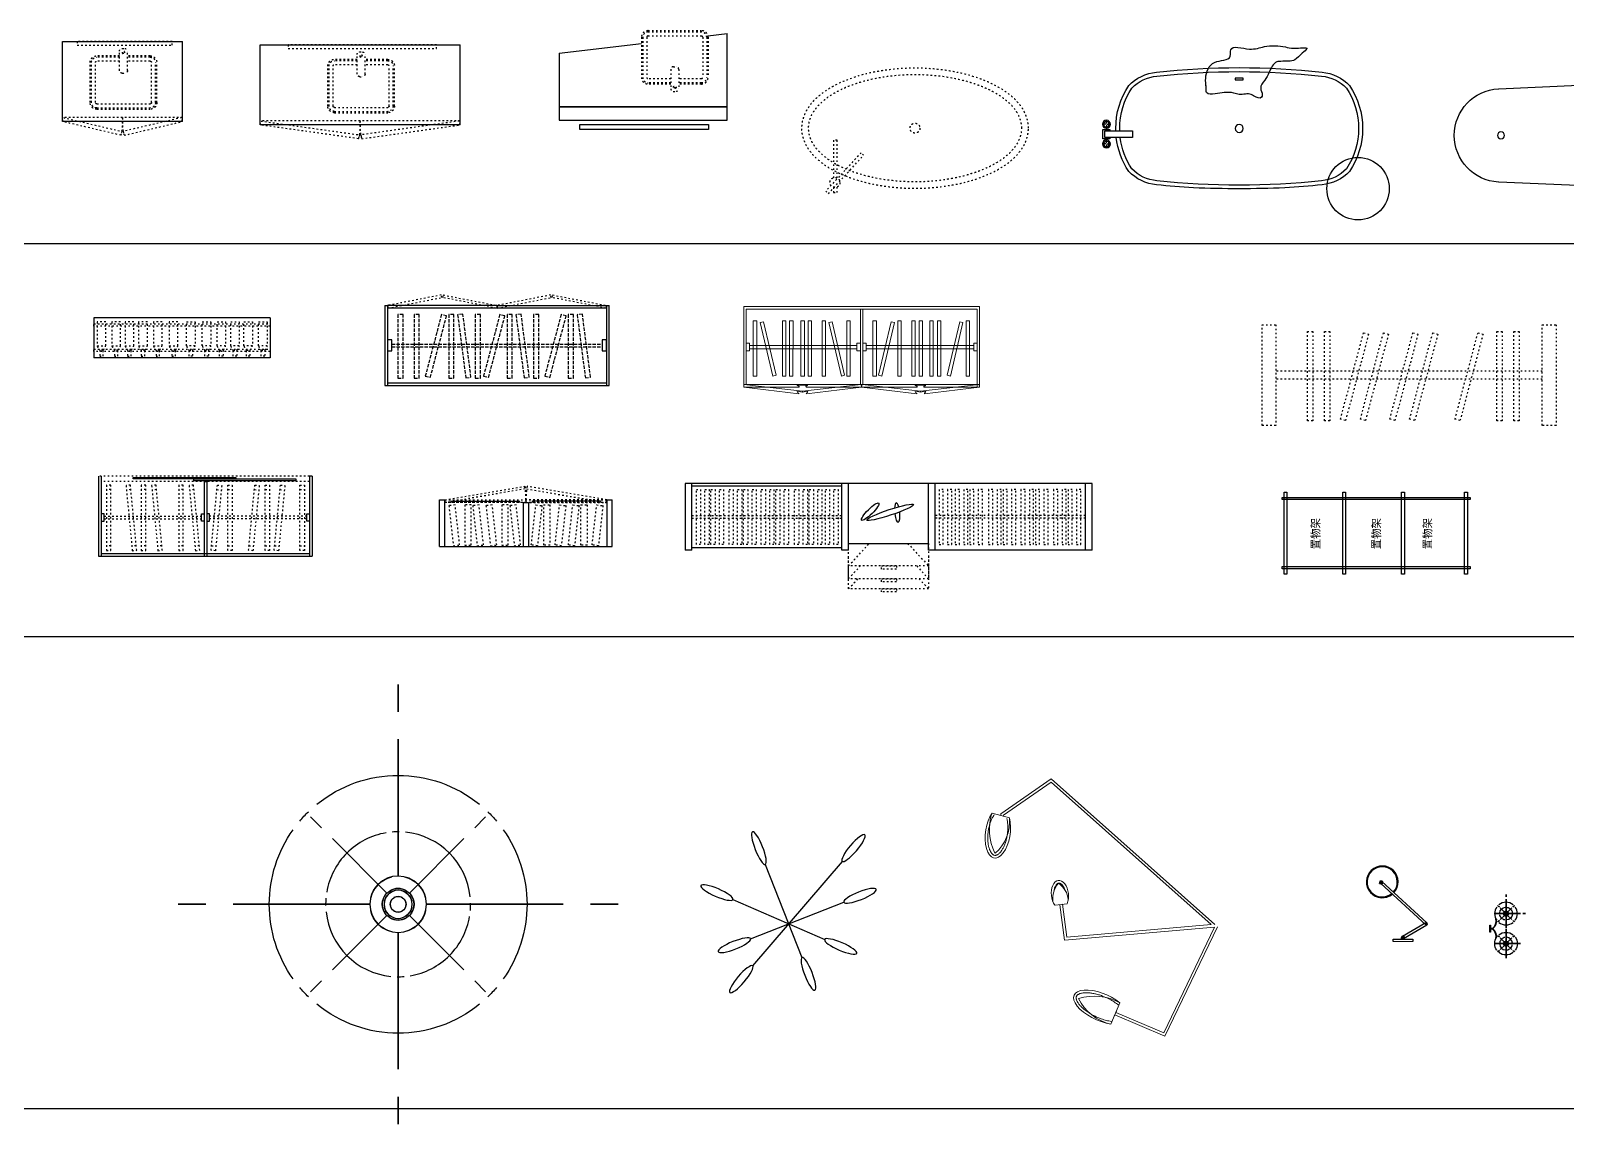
# Model space of a CAD drawing. Extents: x 185064 to 343242, y -369192 to -264966.
# Drawn here: x 197893 to 209410, y -348227 to -340031 of the extents above; entities that cross this region are included whole.
import ezdxf

# ---------------------------------------------------------------- set-up
doc = ezdxf.new("R2010")
doc.units = 0
for name, pattern in [('ACAD_ISO03W100', [30, 12, -18]), ('DASH', [0.35, 0.25, -0.1]), ('HIDDEN2', [0.1875, 0.125, -0.0625])]:
    doc.linetypes.add(name, pattern=pattern)
for name, color, linetype in [('FF-FIXT', 31, 'Continuous'), ('WALL', 9, 'Continuous'), ('固定家具', 3, 'Continuous')]:
    doc.layers.add(name, color=color, linetype=linetype)
doc.layers.add('Nessuna', color=7, linetype='Continuous', lineweight=5)
doc.layers.add('家具里线线', color=8, linetype='Continuous', lineweight=9)

# ---------------------------------------------------------------- blocks, each defined once
blk = doc.blocks.new('A$C640C06CE')
at = {"color": 8, "linetype": 'Continuous'}
for p, q in [((0, 610.6), (0, 534.3)), ((0, 534.3), (0, 610.6)), ((0, 458), (0, 78.3)), ((0, 78.3), (0, 458)), ((-242.9, 242.9), (-212.5, 212.5)), ((-212.5, 212.5), (-242.9, 242.9)), ((212.5, 212.5), (242.9, 242.9)), ((242.9, 242.9), (212.5, 212.5)), ((-182.2, 182.2), (-31.1, 31.1)), ((-31.1, 31.1), (-182.2, 182.2)), ((31.1, 31.1), (182.2, 182.2)), ((182.2, 182.2), (31.1, 31.1)), ((610.6, 0), (534.3, 0)), ((534.3, 0), (610.6, 0)), ((-610.6, 0), (-534.3, 0)), ((-534.3, 0), (-610.6, 0)), ((-458, 0), (-78.3, 0)), ((-78.3, 0), (-458, 0)), ((-182.2, -182.2), (-31.1, -31.1)), ((-31.1, -31.1), (-182.2, -182.2)), ((31.1, -31.1), (182.2, -182.2)), ((182.2, -182.2), (31.1, -31.1)), ((78.3, 0), (458, 0)), ((458, 0), (78.3, 0)), ((0, -78.3), (0, -458)), ((0, -458), (0, -78.3)), ((-242.9, -242.9), (-212.5, -212.5)), ((-212.5, -212.5), (-242.9, -242.9)), ((212.5, -212.5), (242.9, -242.9)), ((242.9, -242.9), (212.5, -212.5)), ((0, -534.3), (0, -610.6)), ((0, -610.6), (0, -534.3))]:
    blk.add_line(p, q, dxfattribs=at)
at = {"color": 8, "linetype": 'Continuous', "extrusion": (0, 0, -1)}
for major_axis, start_param, end_param in [((-357.7, 0), 0.888621, 2.252972), ((349.2, 77.9), 4.06277, 4.162216), ((349.2, 77.9), 4.06277, 4.162216), ((-349.2, 77.9), 2.120969, 2.220415), ((-349.2, 77.9), 2.120969, 2.220415), ((-357.7, 1.2), -0.003333, 0.613772), ((357.7, 1.2), -0.613772, 0.003333), ((78.3, 0), 0.000513, 6.283698), ((78.3, 1), 3.385592, 4.494095), ((-78.3, 1), 1.78909, 2.897593), ((-39.1, 0.4), 3.131185, 9.41437), ((39.1, 0.4), 3.382419, 4.490922), ((-39.1, 0.4), 1.792263, 2.900766), ((357.7, 1.2), 2.52782, 3.144925), ((-78.3, 1), -1.352502, -0.243999), ((-39.1, 0.4), -1.349329, -0.240826), ((39.1, 0.4), 0.240826, 1.349329), ((78.3, 1), 0.243999, 1.352502), ((-357.7, 1.2), 3.13826, 3.755365), ((-349.2, 77.9), -1.020623, -0.921177), ((-349.2, 77.9), -1.020623, -0.921177), ((349.2, 77.9), 0.921177, 1.020623), ((349.2, 77.9), 0.921177, 1.020623), ((-357.7, 0), 4.030214, 5.394564)]:
    blk.add_ellipse((0, 0), major_axis=major_axis, ratio=1, start_param=start_param, end_param=end_param, dxfattribs=at)
at = {"color": 8, "linetype": 'Continuous'}
for major_axis, start_param, end_param in [((-141.1, 143.5), -0.608759, 0.008346), ((-145.8, 138.7), -0.825662, -0.726216), ((-145.8, 138.7), -0.825662, -0.726216), ((-142.5, 142), 4.028499, 5.392849), ((-144.3, 140.2), -0.014456, 0.602649), ((-32.1, 30.1), 3.109878, 9.393063), ((-31, 31.2), -1.336602, -0.228099), ((-171.4, 105.5), 0.467757, 0.567203), ((-171.4, 105.5), 0.467757, 0.567203), ((-32.1, 30.1), 0.2, 1.308503), ((-14.8, 16.2), 3.186593, 9.469778), ((-15.1, 16), 0.25847, 1.366973), ((-16.1, 15), -1.374959, -0.266456), ((-15.1, 16), 3.400063, 4.508566), ((-32.1, 30.1), 3.341592, 4.450095), ((-171.4, 105.5), 3.609349, 3.708795), ((-171.4, 105.5), 3.609349, 3.708795), ((-142.5, 142), 0.886906, 2.251257), ((-31, 31.2), 1.804991, 2.913494), ((-16.1, 15), 1.766633, 2.875136), ((-144.3, 140.2), 3.127137, 3.744242), ((-141.1, 143.5), 2.532833, 3.149938), ((-145.8, 138.7), 2.315931, 2.415377), ((-145.8, 138.7), 2.315931, 2.415377)]:
    blk.add_ellipse((0, 0), major_axis=major_axis, ratio=1, start_param=start_param, end_param=end_param, dxfattribs=at)
blk = doc.blocks.new('A$C2CE938CB')
at = {"layer": 'FF-FIXT', "color": 3}
for p, q in [((1915, 483), (1888, 483)), ((1920, 488), (1920, 515)), ((1920, 478), (1920, 450)), ((1925, 483), (1953, 483)), ((1920, 341), (1920, 369)), ((1915, 336), (1888, 336)), ((1920, 331), (1920, 304)), ((1925, 336), (1953, 336))]:
    blk.add_line(p, q, dxfattribs=at)
for points in [[(1850, 435, 0.007349), (1850, 452, 0.147518), (1753, 773, 0.181401), (1545, 874, 0.054588), (304, 874, 0.181101), (97, 773, 0.147871), (0, 451, 0.14728), (97, 130, 0.181101), (304, 30, 0.012219), (582, 7, 0.012219)], [(1820, 436, 0.007349), (1820, 452, 0.146275), (1730, 755, 0.179364), (1542, 844, 0.054613), (307, 844, 0.179051), (121, 755, 0.146628), (30, 451, 0.146037), (121, 149, 0.179051), (307, 60, 0.054613), (1542, 60, 0.179364), (1730, 149, 0.114798), (1816, 384, 0.114798)], [(1268, 7, 0.0122), (1545, 30, 0.181401), (1753, 130, 0.11821), (1846, 385)]]:
    blk.add_lwpolyline(points, format="xyb", dxfattribs=at)
for points in [[(955, 817), (895, 817), (895, 829), (955, 829)], [(1724, 385), (1933, 385), (1933, 435), (1724, 435), (1724, 385)]]:
    blk.add_lwpolyline(points, close=True, dxfattribs=at)
blk.add_lwpolyline([(1894, 385), (1894, 375), (1947, 375), (1947, 445), (1894, 445), (1894, 445), (1894, 435)], dxfattribs=at)
for centre, radius in [((925, 452), 30), ((1920, 483), 30), ((1920, 483), 20), ((1920, 336), 30), ((1920, 336), 20)]:
    blk.add_circle(centre, radius, dxfattribs=at)
blk.add_arc((925, 8959), 8959, 267.805, 272.195, dxfattribs=at)
blk = doc.blocks.new('489')
at = {"layer": '固定家具', "color": 3, "linetype": 'ACAD_ISO03W100'}
for p, q in [((1097744, 109306), (1097744, 109126)), ((1097794, 109356), (1098194, 109356)), ((1098244, 109306), (1098244, 109006)), ((1097744, 109126), (1097744, 109006)), ((1097984, 109086), (1098004, 109086)), ((1097964, 108956), (1097794, 108956)), ((1097964, 109066), (1097964, 108921)), ((1098024, 109066), (1098024, 108921)), ((1098194, 108956), (1098024, 108956)), ((1097984, 108901), (1098004, 108901))]:
    blk.add_line(p, q, dxfattribs=at)
at = {"layer": '固定家具', "color": 8, "linetype": 'ACAD_ISO03W100'}
for p, q in [((1097754, 109306), (1097754, 109126)), ((1097784, 109306), (1097784, 109126)), ((1097794, 109346), (1098194, 109346)), ((1097794, 109316), (1098194, 109316)), ((1098204, 109306), (1098204, 109006)), ((1098234, 109306), (1098234, 109006)), ((1097754, 109126), (1097754, 109006)), ((1097784, 109126), (1097784, 109006)), ((1097964, 108996), (1097794, 108996)), ((1097964, 108966), (1097794, 108966)), ((1098194, 108996), (1098024, 108996)), ((1098194, 108966), (1098024, 108966))]:
    blk.add_line(p, q, dxfattribs=at)
at = {"layer": '固定家具', "color": 1, "linetype": 'ACAD_ISO03W100'}
for radius in [10, 5]:
    blk.add_circle((1097994, 108931), radius, dxfattribs=at)
at = {"layer": '固定家具', "color": 3, "linetype": 'ACAD_ISO03W100'}
for centre, radius, start, end in [((1097794, 109306), 50, 90, 180), ((1098194, 109306), 50, 0, 90), ((1097984, 109066), 20, 90, 180), ((1098004, 109066), 20, 0, 90), ((1097794, 109006), 50, 180, 270), ((1098194, 109006), 50, 270, 0), ((1097984, 108921), 20, 180, 270), ((1098004, 108921), 20, 270, 0)]:
    blk.add_arc(centre, radius, start, end, dxfattribs=at)
at = {"layer": '固定家具', "color": 8, "linetype": 'ACAD_ISO03W100'}
for centre, radius, start, end in [((1097794, 109306), 40, 90, 180), ((1097794, 109306), 10, 90, 180), ((1098194, 109306), 40, 0, 90), ((1098194, 109306), 10, 0, 90), ((1097794, 109006), 40, 180, 270), ((1097794, 109006), 10, 180, 270), ((1098194, 109006), 40, 270, 0), ((1098194, 109006), 10, 270, 0)]:
    blk.add_arc(centre, radius, start, end, dxfattribs=at)
blk = doc.blocks.new('AWETAER')
at = {"color": 3, "linetype": 'ACAD_ISO03W100'}
for p, q in [((-395447, 46480), (-395447, 46513)), ((-395025, 46480), (-395025, 46513))]:
    blk.add_line(p, q, dxfattribs=at)
blk.add_lwpolyline([(-395481, 46513), (-394990, 46513), (-394990, 46480), (-395481, 46480)], close=True, dxfattribs=at)
blk = doc.blocks.new('aertsert')
at = {"color": 3}
for p, q in [((557998, -1130368), (558048, -1131510)), ((558788, -1130588), (558798, -1130368)), ((558748, -1131510), (558774, -1130909))]:
    blk.add_line(p, q, dxfattribs=at)
blk.add_lwpolyline([(558743, -1130588), (558815, -1130588), (558815, -1130909), (558743, -1130909)], close=True, dxfattribs=at)
blk.add_circle((558398, -1131493), 26.6, dxfattribs=at)
for centre, radius, start, end in [((558398, -1130368), 400, 0, 185.0139), ((558398, -1131493), 350, 182.9284, 357.0716)]:
    blk.add_arc(centre, radius, start, end, dxfattribs=at)
blk = doc.blocks.new('awetrasertasdrd')
at = {"color": 3, "linetype": 'Continuous'}
for p, q in [((472113, 70728), (472120, 70720)), ((472228, 70728), (472221, 70720)), ((472338, 70728), (472345, 70720)), ((472453, 70728), (472446, 70720)), ((472120, 70620), (472113, 70612)), ((472221, 70620), (472228, 70612)), ((472345, 70620), (472338, 70612)), ((472446, 70620), (472453, 70612)), ((472283, 70553), (472283, 70571)), ((472283, 70571), (472283, 70553))]:
    blk.add_line(p, q, dxfattribs=at)
at = {"color": 8, "linetype": 'Continuous'}
for p, q in [((472120, 70720), (472113, 70728)), ((472170, 70815), (472170, 70797)), ((472170, 70797), (472170, 70815)), ((472170, 70779), (472170, 70688)), ((472170, 70688), (472170, 70779)), ((472221, 70720), (472228, 70728)), ((472345, 70720), (472338, 70728)), ((472395, 70779), (472395, 70688)), ((472395, 70688), (472395, 70779)), ((472446, 70720), (472453, 70728)), ((472026, 70670), (472044, 70670)), ((472044, 70670), (472026, 70670)), ((472062, 70670), (472152, 70670)), ((472152, 70670), (472062, 70670)), ((472113, 70612), (472120, 70620)), ((472127, 70713), (472163, 70677)), ((472163, 70677), (472127, 70713)), ((472163, 70663), (472127, 70627)), ((472127, 70627), (472163, 70663)), ((472170, 70670), (472170, 70580)), ((472170, 70580), (472170, 70670)), ((472214, 70713), (472178, 70677)), ((472178, 70677), (472214, 70713)), ((472178, 70663), (472214, 70627)), ((472214, 70627), (472178, 70663)), ((472189, 70670), (472279, 70670)), ((472279, 70670), (472189, 70670)), ((472228, 70612), (472221, 70620)), ((472377, 70670), (472287, 70670)), ((472287, 70670), (472377, 70670)), ((472338, 70612), (472345, 70620)), ((472352, 70713), (472388, 70677)), ((472388, 70677), (472352, 70713)), ((472388, 70663), (472352, 70627)), ((472352, 70627), (472388, 70663)), ((472395, 70670), (472395, 70580)), ((472395, 70580), (472395, 70670)), ((472439, 70713), (472403, 70677)), ((472403, 70677), (472439, 70713)), ((472403, 70663), (472439, 70627)), ((472439, 70627), (472403, 70663)), ((472504, 70670), (472414, 70670)), ((472414, 70670), (472504, 70670)), ((472453, 70612), (472446, 70620))]:
    blk.add_line(p, q, dxfattribs=at)
at = {"color": 3}
for points in [[(472285, 70553), (472310, 70553), (472310, 70549), (472256, 70549), (472256, 70553), (472280, 70553)], [(472280, 70553), (472280, 70569)], [(472285, 70553), (472285, 70569)]]:
    blk.add_lwpolyline(points, dxfattribs=at)
at = {"color": 3, "linetype": 'Continuous'}
for centre, radius, start, end in [((472224, 70522), 74, 40.0274, 102.1305), ((472224, 70522), 77.4, 40.2285, 95.4074), ((472342, 70522), 77.4, 84.5926, 139.7715), ((472342, 70522), 74, 77.8695, 139.9726)]:
    blk.add_arc(centre, radius, start, end, dxfattribs=at)
for major_axis, start_param, end_param in [((0, -84.8), 4.030214, 5.394564), ((-18.6, -82.8), 4.064717, 4.164163), ((-18.6, -82.8), 4.064717, 4.164163), ((-0.3, 84.8), -0.003377, 0.613728), ((-0.3, -84.8), 2.527804, 3.144909), ((-18.7, 82.8), -1.022714, -0.923268), ((-18.7, 82.8), -1.022714, -0.923268), ((0, -84.8), 0.888621, 2.252972), ((-18.7, 82.8), 2.118878, 2.218324), ((-18.7, 82.8), 2.118878, 2.218324), ((-0.3, -84.8), -0.613804, 0.003301), ((-0.3, 84.8), 3.138273, 3.755378), ((-18.6, -82.8), 0.9222, 1.021646), ((-18.6, -82.8), 0.9222, 1.021646)]:
    blk.add_ellipse((472170, 70670), major_axis=major_axis, ratio=1, start_param=start_param, end_param=end_param, dxfattribs=at)
at = {"color": 8, "linetype": 'Continuous', "extrusion": (0, 0, -1)}
for centre, major_axis, start_param, end_param in [((472170, 70670), (-33.3, 34.2), -0.014478, 0.602627), ((472170, 70670), (-33.7, 33.7), 0.701559, 0.801005), ((472170, 70670), (-33.7, 33.7), 0.701559, 0.801005), ((472170, 70670), (-33.7, 33.8), 0.886884, 2.251235), ((472170, 70670), (-34, 33.5), -0.60884, 0.008265), ((472170, 70670), (-33.7, 33.7), -0.801005, -0.701559), ((472170, 70670), (-33.7, 33.7), -0.801005, -0.701559), ((472170, 70670), (-33.7, 33.8), 4.028504, 5.392855), ((472170, 70670), (-7.15, 7.61), 1.571126, 7.854311), ((472170, 70670), (-7.38, 7.38), -1.33965, -0.231147), ((472170, 70670), (-7.38, 7.38), 0.231147, 1.33965), ((472170, 70670), (-3.85, 3.52), 1.570702, 7.853887), ((472170, 70670), (-3.69, 3.69), -1.33965, -0.231147), ((472170, 70670), (-7.38, 7.38), 3.372739, 4.481242), ((472170, 70670), (-3.69, 3.69), 0.231147, 1.33965), ((472170, 70670), (-3.69, 3.69), 3.372739, 4.481242), ((472170, 70670), (-33.7, 33.7), 3.843152, 3.942598), ((472170, 70670), (-33.7, 33.7), 3.843152, 3.942598), ((472170, 70670), (-3.69, 3.69), 1.801943, 2.910446), ((472170, 70670), (-33.3, 34.2), 3.127179, 3.744284), ((472170, 70670), (-7.38, 7.38), 1.801943, 2.910446), ((472170, 70670), (-34, 33.5), 2.532856, 3.149961), ((472170, 70670), (-33.7, 33.7), 2.340587, 2.440033), ((472170, 70670), (-33.7, 33.7), 2.340587, 2.440033), ((472395, 70670), (0, -18.6), 0.000032, 6.283217), ((472395, 70670), (0.2, 18.6), -1.35248, -0.243978), ((472395, 70670), (0.2, -18.6), 0.243977, 1.35248), ((472395, 70670), (0.1, 9.28), 1.570674197502451, 7.853859504682037), ((472395, 70670), (0.09, 9.28), -1.34914, -0.240637), ((472395, 70670), (0.09, -9.28), 0.240798, 1.349301), ((472395, 70670), (0.09, -9.28), 3.382257, 4.49076), ((472395, 70670), (0.09, 9.28), 1.792619, 2.901121), ((472395, 70670), (0.2, -18.6), 3.385636, 4.494139), ((472395, 70670), (0.2, 18.6), 1.78918, 2.897683)]:
    blk.add_ellipse(centre, major_axis=major_axis, ratio=1, start_param=start_param, end_param=end_param, dxfattribs=at)
at = {"color": 3, "linetype": 'Continuous', "extrusion": (0, 0, -1)}
for major_axis, start_param, end_param in [((0, -84.8), 0.888621, 2.252972), ((18.7, 82.8), -1.022714, -0.923268), ((18.7, 82.8), -1.022714, -0.923268), ((0.3, -84.8), 2.527804, 3.144909), ((0.3, 84.8), -0.003377, 0.613728), ((18.6, -82.8), 4.064717, 4.164163), ((18.6, -82.8), 4.064717, 4.164163), ((0, -84.8), 4.030214, 5.394564), ((18.6, -82.8), 0.9222, 1.021646), ((18.6, -82.8), 0.9222, 1.021646), ((0.3, 84.8), 3.138273, 3.755378), ((0.3, -84.8), -0.613804, 0.003301), ((18.7, 82.8), 2.118878, 2.218324), ((18.7, 82.8), 2.118878, 2.218324)]:
    blk.add_ellipse((472395, 70670), major_axis=major_axis, ratio=1, start_param=start_param, end_param=end_param, dxfattribs=at)
at = {"color": 8, "linetype": 'Continuous'}
for centre, major_axis, start_param, end_param in [((472395, 70670), (33.7, 33.8), 0.886884, 2.251235), ((472395, 70670), (33.7, 33.7), 0.701559, 0.801005), ((472395, 70670), (33.7, 33.7), 0.701559, 0.801005), ((472395, 70670), (33.3, 34.2), -0.014478, 0.602627), ((472170, 70670), (0, -18.6), 0.000032, 6.283217), ((472170, 70670), (-0.2, -18.6), 3.385636, 4.494139), ((472170, 70670), (-0.2, 18.6), 1.78918, 2.897683), ((472170, 70670), (-0.1, 9.28), 1.570674197502451, 7.853859504682037), ((472170, 70670), (-0.09, -9.28), 3.382257, 4.49076), ((472170, 70670), (-0.09, 9.28), 1.792619, 2.901121), ((472170, 70670), (-0.09, 9.28), -1.34914, -0.240637), ((472170, 70670), (-0.09, -9.28), 0.240798, 1.349301), ((472170, 70670), (-0.2, 18.6), -1.35248, -0.243978), ((472170, 70670), (-0.2, -18.6), 0.243977, 1.35248), ((472395, 70670), (33.7, 33.7), 2.340587, 2.440033), ((472395, 70670), (33.7, 33.7), 2.340587, 2.440033), ((472395, 70670), (34, 33.5), 2.532856, 3.149961), ((472395, 70670), (33.3, 34.2), 3.127179, 3.744284), ((472395, 70670), (7.15, 7.61), 1.571126, 7.854311), ((472395, 70670), (7.38, 7.38), 1.801943, 2.910446), ((472395, 70670), (7.38, 7.38), 0.231147, 1.33965), ((472395, 70670), (3.85, 3.52), 1.570702, 7.853887), ((472395, 70670), (3.69, 3.69), 1.801943, 2.910446), ((472395, 70670), (7.38, 7.38), 3.372739, 4.481242), ((472395, 70670), (33.7, 33.7), 3.843152, 3.942598), ((472395, 70670), (33.7, 33.7), 3.843152, 3.942598), ((472395, 70670), (3.69, 3.69), 0.231147, 1.33965), ((472395, 70670), (3.69, 3.69), 3.372739, 4.481242), ((472395, 70670), (3.69, 3.69), -1.33965, -0.231147), ((472395, 70670), (33.7, 33.8), 4.028504, 5.392855), ((472395, 70670), (7.38, 7.38), -1.33965, -0.231147), ((472395, 70670), (34, 33.5), -0.60884, 0.008265), ((472395, 70670), (33.7, 33.7), -0.801005, -0.701559), ((472395, 70670), (33.7, 33.7), -0.801005, -0.701559)]:
    blk.add_ellipse(centre, major_axis=major_axis, ratio=1, start_param=start_param, end_param=end_param, dxfattribs=at)
blk = doc.blocks.new('A$C3F6D3C77')
at = {"layer": '家具里线线', "color": 3}
for p, q in [((609, 591), (499, 669)), ((554, 630), (560, 642)), ((571, 619), (574, 625)), ((792, -162), (703, -142)), ((758, -154), (738, -150)), ((787, -1122), (906, -997)), ((832, -1075), (860, -1046))]:
    blk.add_line(p, q, dxfattribs=at)
for points in [[(1777, -691), (1005, 758), (560, 642)], [(1751, -683), (995, 734), (574, 625)], [(853, -1053), (1136, -1321), (1768, -709), (679, -411), (738, -150)], [(1751, -683), (703, -397), (758, -154)], [(1790, -715), (1136, -1348), (839, -1067)]]:
    blk.add_lwpolyline(points, dxfattribs=at)
for centre, radius, start, end in [((812, 424), 398, 141.8854, 186.1252), ((315, 667), 304, 289.5286, 345.541), ((871, -151), 178, 118.7988, 166.6753), ((638, -95), 178, 346.1385, 34.015), ((983, -822), 359, 185.6708, 236.9102), ((603, -1254), 397, 40.3353, 86.7005)]:
    blk.add_arc(centre, radius, start, end, dxfattribs=at)
blk.add_ellipse((489, 516), major_axis=(90, 168), ratio=0.485656, start_param=0.747177, end_param=5.412675, dxfattribs=at)
at = {"layer": '家具里线线', "color": 3, "extrusion": (0, 0, -1)}
for centre, major_axis, ratio, start_param, end_param in [((765, -79), (26, 103), 0.603725, 3.920017, 8.619742), ((764, -979), (-160, 156), 0.451625, 4.164552, 8.38975)]:
    blk.add_ellipse(centre, major_axis=major_axis, ratio=ratio, start_param=start_param, end_param=end_param, dxfattribs=at)
at = {"layer": '家具里线线', "color": 3}
for points, knots in [([(510, 653), (507, 650), (503, 647), (492, 639), (486, 633), (473, 620), (467, 613), (455, 598), (449, 590), (438, 573), (432, 564), (422, 546), (418, 536), (409, 517), (405, 508), (399, 489), (396, 480), (392, 462), (390, 453), (388, 436), (388, 428), (388, 415), (388, 409), (390, 399), (391, 394), (393, 387), (394, 384), (397, 378), (398, 376), (401, 372), (402, 371), (405, 368), (407, 367), (410, 365), (412, 364), (416, 363), (418, 363), (423, 363), (426, 363), (432, 363), (435, 364), (441, 366), (445, 368), (452, 371), (456, 373), (464, 378), (468, 380), (478, 388), (484, 393), (496, 404), (503, 411), (515, 424), (521, 432), (532, 448), (538, 456), (548, 473), (553, 482), (562, 500), (566, 509), (573, 527), (576, 536), (582, 554), (584, 563), (587, 579), (588, 586), (589, 593)], [0.747177, 0.747177, 0.747177, 0.747177, 0.852716, 0.852716, 1.025521, 1.025521, 1.198327, 1.198327, 1.371132, 1.371132, 1.543938, 1.543938, 1.716743, 1.716743, 1.889549, 1.889549, 2.062354, 2.062354, 2.23516, 2.23516, 2.407965, 2.407965, 2.549139, 2.549139, 2.690314, 2.690314, 2.803132, 2.803132, 2.91595, 2.91595, 3.028768, 3.028768, 3.141586, 3.141586, 3.254404, 3.254404, 3.367222, 3.367222, 3.48004, 3.48004, 3.592858, 3.592858, 3.705676, 3.705676, 3.818494, 3.818494, 3.931312, 3.931312, 4.098022, 4.098022, 4.264731, 4.264731, 4.431441, 4.431441, 4.59815, 4.59815, 4.76486, 4.76486, 4.931569, 4.931569, 5.098279, 5.098279, 5.264988, 5.264988, 5.412675, 5.412675, 5.412675, 5.412675]), ([(733, -38), (735, -36), (736, -33), (740, -25), (743, -21), (749, -14), (753, -10), (758, -5), (761, -3), (766, 0), (768, 2), (773, 4), (775, 4), (779, 5), (780, 5), (783, 5), (784, 5), (787, 4), (788, 4), (791, 3), (792, 2), (794, 1), (796, -1), (798, -3), (799, -5), (802, -8), (803, -10), (805, -15), (806, -17), (808, -22), (809, -25), (811, -33), (812, -37), (813, -48), (813, -53), (813, -60), (813, -61), (813, -62)], [5.0596, 5.0596, 5.0596, 5.0596, 5.167177, 5.167177, 5.354955, 5.354955, 5.542733, 5.542733, 5.699356, 5.699356, 5.85598, 5.85598, 6.012603, 6.012603, 6.13799, 6.13799, 6.263377, 6.263377, 6.388764, 6.388764, 6.514152, 6.514152, 6.639539, 6.639539, 6.764926, 6.764926, 6.890313, 6.890313, 7.0157, 7.0157, 7.141087, 7.141087, 7.325595, 7.325595, 7.510103, 7.510103, 7.544591, 7.544591, 7.544591, 7.544591]), ([(797, -1105), (791, -1102), (786, -1098), (770, -1088), (759, -1081), (738, -1065), (728, -1056), (708, -1038), (698, -1028), (680, -1009), (672, -998), (656, -978), (649, -968), (636, -947), (630, -937), (622, -919), (619, -912), (614, -897), (612, -890), (610, -879), (609, -874), (609, -865), (609, -862), (610, -855), (610, -853), (612, -848), (612, -846), (614, -842), (615, -841), (618, -838), (619, -837), (622, -834), (623, -833), (627, -831), (629, -830), (634, -829), (637, -828), (642, -828), (646, -828), (652, -828), (656, -828), (664, -829), (668, -830), (679, -832), (686, -834), (700, -839), (708, -842), (724, -850), (732, -854), (748, -864), (756, -869), (772, -880), (780, -886), (796, -899), (804, -906), (822, -923), (832, -933), (851, -954), (860, -964), (876, -986), (883, -996), (889, -1007)], [4.164552, 4.164552, 4.164552, 4.164552, 4.266135, 4.266135, 4.455682, 4.455682, 4.645228, 4.645228, 4.834774, 4.834774, 5.024321, 5.024321, 5.213867, 5.213867, 5.403414, 5.403414, 5.556774, 5.556774, 5.710134, 5.710134, 5.830926, 5.830926, 5.951719, 5.951719, 6.048391, 6.048391, 6.145064, 6.145064, 6.241737, 6.241737, 6.338409, 6.338409, 6.435082, 6.435082, 6.531755, 6.531755, 6.628427, 6.628427, 6.7251, 6.7251, 6.821773, 6.821773, 6.918446, 6.918446, 7.065507, 7.065507, 7.212569, 7.212569, 7.359631, 7.359631, 7.506693, 7.506693, 7.653755, 7.653755, 7.800816, 7.800816, 7.99766, 7.99766, 8.194503, 8.194503, 8.38975, 8.38975, 8.38975, 8.38975])]:
    blk.add_open_spline(points, degree=3, knots=knots, dxfattribs=at)
blk = doc.blocks.new('AWERAEERT')
at = {"layer": 'Nessuna', "color": 8, "linetype": 'Continuous', "lineweight": 0}
blk.add_line((-154520, 37087), (-154520, 37236), dxfattribs=at)
at = {"layer": 'WALL', "color": 8}
for p, q in [((-154394, 36990), (-154083, 37327)), ((-154069, 37319), (-154380, 36982)), ((-154083, 37338), (-154087, 37327)), ((-154083, 37338), (-154061, 37330)), ((-154061, 37330), (-154065, 37319)), ((-154520, 37236), (-154501, 37236)), ((-154501, 37236), (-154501, 37087)), ((-154501, 37087), (-154520, 37087)), ((-154501, 37173), (-154489, 37173)), ((-154501, 37150), (-154489, 37150)), ((-154496, 37158), (-154394, 36982)), ((-154380, 36990), (-154482, 37165))]:
    blk.add_line(p, q, dxfattribs=at)
for centre in [(-154076, 37323), (-154489, 37161), (-154387, 36986)]:
    blk.add_circle(centre, 6.26, dxfattribs=at)
for centre, radius, start, end in [((-154072, 37317), 119, 227.2414, 219.8531), ((-154072, 37317), 113, 227.2404, 219.4565), ((-154076, 37323), 11.7, 158.7922, 338.7922), ((-154076, 37323), 7.83, 330, 150), ((-154489, 37161), 7.83, 30, 210), ((-154489, 37161), 11.7, 270, 90), ((-154387, 36986), 7.83, 150, 330), ((-154387, 36986), 7.83, 210, 30)]:
    blk.add_arc(centre, radius, start, end, dxfattribs=at)
blk = doc.blocks.new('A$C02F93DF8')
at = {"color": 3}
for p, q in [((1060, 983), (389, 201)), ((484, 961), (759, 263)), ((241, 697), (929, 398)), ((374, 403), (1072, 678))]:
    blk.add_line(p, q, dxfattribs=at)
at = {"color": 3, "extrusion": (0, 0, -1)}
for centre, major_axis in [((436, 1083), (-48, 122)), ((1145, 1083), (85.3, 99.5)), ((121, 750), (-120, 52)), ((1049, 346), (-120, 52)), ((807, 141), (-48, 122)), ((304, 101), (85.3, 99.5))]:
    blk.add_ellipse(centre, major_axis=major_axis, ratio=0.225066, dxfattribs=at)
for centre in [(1194, 726), (252, 355)]:
    blk.add_ellipse(centre, major_axis=(122, 48), ratio=0.225066, start_param=3.141593, end_param=9.424778, dxfattribs=at)

msp = doc.modelspace()

# ---------------------------------------------------------------- linework, layer by layer
at = {"color": 3}
for p, q in [((202968, -340068), (203113, -340051)), ((198131, -340111), (199031, -340111)), ((198131, -340711), (198131, -340111)), ((199031, -340711), (199031, -340111)), ((199612, -340137), (201112, -340137)), ((199612, -340737), (199612, -340137)), ((201112, -340737), (201112, -340137)), ((201854, -340199), (202470, -340126)), ((199031, -340711), (198131, -340711)), ((201112, -340737), (199612, -340737)), ((201854, -340701), (203113, -340701)), ((200548, -342090), (200548, -342690)), ((200548, -342090), (200568, -342090)), ((200568, -342090), (200568, -342690)), ((201388, -342090), (200568, -342090)), ((202208, -342110), (200568, -342110)), ((201388, -342110), (201388, -342090)), ((201388, -342090), (202208, -342090)), ((202208, -342090), (202208, -342690)), ((202208, -342090), (202228, -342090)), ((202228, -342690), (202228, -342090)), ((198367, -342182), (198367, -342482)), ((199687, -342182), (198367, -342182)), ((199687, -342182), (199687, -342482)), ((199687, -342482), (198367, -342482)), ((200548, -342690), (202228, -342690)), ((200568, -342670), (202208, -342670)), ((205848, -343423), (202798, -343423)), ((202798, -343423), (202798, -343923)), ((202848, -343923), (202848, -343423)), ((203973, -343923), (203973, -343423)), ((204023, -343923), (204023, -343423)), ((204623, -343923), (204623, -343423)), ((204673, -343923), (204673, -343423)), ((205798, -343923), (205798, -343423)), ((205848, -343923), (205848, -343423)), ((200958, -343897), (200958, -343547)), ((200958, -343547), (200998, -343547)), ((200998, -343897), (200998, -343547)), ((202211, -343547), (202251, -343547)), ((202211, -343547), (202211, -343897)), ((202251, -343897), (202251, -343547)), ((203973, -343443), (202848, -343443)), ((201047, -343557), (201556, -343557)), ((201585, -343567), (201625, -343567)), ((201585, -343567), (201585, -343897)), ((201625, -343567), (201625, -343897)), ((202163, -343557), (201653, -343557)), ((200958, -343897), (202251, -343897)), ((204023, -343873), (204623, -343873)), ((202848, -343923), (202798, -343923)), ((202848, -343903), (203973, -343903)), ((204023, -343923), (203973, -343923)), ((205848, -343923), (204623, -343923))]:
    msp.add_line(p, q, dxfattribs=at)
at = {"color": 3, "linetype": 'ACAD_ISO03W100'}
for p, q in [((199031, -340681), (198131, -340681)), ((201112, -340707), (199612, -340707)), ((198422, -343369), (198402, -343369)), ((199982, -343369), (198422, -343369)), ((199982, -343409), (198422, -343409)), ((202848, -343663), (203973, -343663)), ((205798, -343663), (204673, -343663)), ((202848, -343683), (203973, -343683)), ((205798, -343683), (204673, -343683)), ((204023, -344042), (204179, -343873)), ((204466, -343873), (204623, -344042)), ((204023, -344138), (204111, -344042)), ((204534, -344042), (204623, -344138)), ((204023, -344214), (204093, -344138)), ((204552, -344138), (204623, -344214))]:
    msp.add_line(p, q, dxfattribs=at)
at = {"color": 8}
for p, q in [((185064, -341625), (226805, -341625)), ((185064, -344570), (228401, -344570)), ((185064, -348109), (285395, -348109))]:
    msp.add_line(p, q, dxfattribs=at)
at = {"color": 3, "lineweight": 0}
msp.add_line((205005, -342098), (203237, -342098), dxfattribs=at)
at = {"color": 3, "linetype": 'DASH', "ltscale": 100}
for p, q in [((200599, -342380), (202177, -342380)), ((200599, -342400), (202177, -342400))]:
    msp.add_line(p, q, dxfattribs=at)
at = {"color": 3, "linetype": 'ACAD_ISO03W100', "lineweight": -2}
for p, q in [((209223, -342582), (207226, -342582)), ((209223, -342642), (207226, -342642)), ((200998, -343547), (202211, -343547)), ((201047, -343567), (201047, -343547)), ((201556, -343567), (201556, -343547)), ((201653, -343567), (201653, -343547)), ((202163, -343567), (202163, -343547)), ((202211, -343567), (200998, -343567))]:
    msp.add_line(p, q, dxfattribs=at)
for p, q in [((198402, -343369), (198402, -343969)), ((198422, -343369), (198422, -343969)), ((199192, -343409), (199192, -343969)), ((199192, -343409), (199212, -343409)), ((199212, -343409), (199212, -343969)), ((200002, -343369), (199982, -343369)), ((199982, -343369), (199982, -343969)), ((200002, -343369), (200002, -343969)), ((198402, -343969), (200002, -343969)), ((198422, -343949), (199982, -343949))]:
    msp.add_line(p, q)
at = {"color": 8, "linetype": 'ACAD_ISO03W100'}
for p, q in [((198443, -343669), (199172, -343669)), ((198443, -343689), (199172, -343689)), ((199962, -343669), (199232, -343669)), ((199962, -343689), (199232, -343689))]:
    msp.add_line(p, q, dxfattribs=at)
at = {"color": 3}
msp.add_lwpolyline([(201854, -340199), (201854, -340601), (203113, -340601), (203113, -340051)], dxfattribs=at)
at = {"color": 3, "linetype": 'ACAD_ISO03W100'}
for points in [[(198241, -340111), (198241, -340139), (198953, -340139), (198953, -340111)], [(199822, -340137), (199822, -340165), (200935, -340165), (200935, -340137)], [(198131, -340711), (198138, -340682), (198576, -340785), (198569, -340814)], [(199031, -340711), (199024, -340682), (198586, -340785), (198593, -340814)], [(199612, -340737), (199619, -340708), (200357, -340811), (200350, -340840)], [(201112, -340737), (201105, -340708), (200367, -340811), (200374, -340840)], [(200571, -342110), (200974, -342030), (200970, -342011), (200568, -342090)], [(201384, -342110), (200981, -342030), (200985, -342011), (201388, -342090)], [(201391, -342110), (201794, -342030), (201790, -342011), (201388, -342090)], [(202204, -342110), (201801, -342030), (201805, -342011), (202208, -342090)], [(199687, -342228), (199687, -342245), (198367, -342245), (198367, -342228)], [(198391, -342213), (198391, -342393), (198455, -342393), (198455, -342213)], [(198501, -342213), (198501, -342393), (198566, -342393), (198566, -342213)], [(198600, -342213), (198600, -342393), (198665, -342393), (198665, -342213)], [(198702, -342213), (198702, -342393), (198767, -342393), (198767, -342213)], [(198813, -342213), (198813, -342393), (198877, -342393), (198877, -342213)], [(198931, -342213), (198931, -342393), (198996, -342393), (198996, -342213)], [(199125, -342213), (199125, -342393), (199061, -342393), (199061, -342213)], [(199244, -342213), (199244, -342393), (199179, -342393), (199179, -342213)], [(199354, -342213), (199354, -342393), (199290, -342393), (199290, -342213)], [(199456, -342213), (199456, -342393), (199392, -342393), (199392, -342213)], [(199555, -342213), (199555, -342393), (199491, -342393), (199491, -342213)], [(199666, -342213), (199666, -342393), (199601, -342393), (199601, -342213)], [(199687, -342418), (199687, -342435), (198367, -342435), (198367, -342418)], [(198410, -342424), (198410, -342470), (198436, -342470), (198436, -342424)], [(198520, -342424), (198520, -342470), (198547, -342470), (198547, -342424)], [(198619, -342424), (198619, -342470), (198646, -342470), (198646, -342424)], [(198721, -342424), (198721, -342470), (198748, -342470), (198748, -342424)], [(198832, -342424), (198832, -342470), (198858, -342470), (198858, -342424)], [(198950, -342424), (198950, -342470), (198977, -342470), (198977, -342424)], [(199106, -342424), (199106, -342470), (199080, -342470), (199080, -342424)], [(199225, -342424), (199225, -342470), (199198, -342470), (199198, -342424)], [(199335, -342424), (199335, -342470), (199309, -342470), (199309, -342424)], [(199437, -342424), (199437, -342470), (199411, -342470), (199411, -342424)], [(199536, -342424), (199536, -342470), (199510, -342470), (199510, -342424)], [(199647, -342424), (199647, -342470), (199620, -342470), (199620, -342424)], [(202914, -343881), (202882, -343881), (202882, -343470), (202914, -343470)], [(202977, -343881), (202946, -343881), (202946, -343470), (202977, -343470)], [(203023, -343881), (202991, -343881), (202991, -343470), (203023, -343470)], [(203086, -343881), (203055, -343881), (203055, -343470), (203086, -343470)], [(203159, -343881), (203127, -343881), (203127, -343470), (203159, -343470)], [(203222, -343881), (203191, -343881), (203191, -343470), (203222, -343470)], [(203268, -343881), (203236, -343881), (203236, -343470), (203268, -343470)], [(203331, -343881), (203300, -343881), (203300, -343470), (203331, -343470)], [(203400, -343881), (203369, -343881), (203369, -343470), (203400, -343470)], [(203464, -343881), (203432, -343881), (203432, -343470), (203464, -343470)], [(203509, -343881), (203478, -343881), (203478, -343470), (203509, -343470)], [(203573, -343881), (203541, -343881), (203541, -343470), (203573, -343470)], [(203651, -343881), (203619, -343881), (203619, -343470), (203651, -343470)], [(203714, -343881), (203683, -343881), (203683, -343470), (203714, -343470)], [(203760, -343881), (203728, -343881), (203728, -343470), (203760, -343470)], [(203823, -343881), (203792, -343881), (203792, -343470), (203823, -343470)], [(203880, -343881), (203849, -343881), (203849, -343470), (203880, -343470)], [(203944, -343881), (203912, -343881), (203912, -343470), (203944, -343470)], [(204702, -343881), (204733, -343881), (204733, -343470), (204702, -343470)], [(204765, -343881), (204797, -343881), (204797, -343470), (204765, -343470)], [(204822, -343881), (204854, -343881), (204854, -343470), (204822, -343470)], [(204886, -343881), (204917, -343881), (204917, -343470), (204886, -343470)], [(204931, -343881), (204963, -343881), (204963, -343470), (204931, -343470)], [(204995, -343881), (205026, -343881), (205026, -343470), (204995, -343470)], [(205073, -343881), (205104, -343881), (205104, -343470), (205073, -343470)], [(205136, -343881), (205168, -343881), (205168, -343470), (205136, -343470)], [(205182, -343881), (205213, -343881), (205213, -343470), (205182, -343470)], [(205245, -343881), (205277, -343881), (205277, -343470), (205245, -343470)], [(205314, -343881), (205346, -343881), (205346, -343470), (205314, -343470)], [(205378, -343881), (205409, -343881), (205409, -343470), (205378, -343470)], [(205423, -343881), (205455, -343881), (205455, -343470), (205423, -343470)], [(205487, -343881), (205518, -343881), (205518, -343470), (205487, -343470)], [(205559, -343881), (205591, -343881), (205591, -343470), (205559, -343470)], [(205623, -343881), (205654, -343881), (205654, -343470), (205623, -343470)], [(205668, -343881), (205700, -343881), (205700, -343470), (205668, -343470)], [(205732, -343881), (205763, -343881), (205763, -343470), (205732, -343470)], [(204269, -344042), (204383, -344042), (204383, -344065), (204269, -344065)], [(204269, -344138), (204383, -344138), (204383, -344161), (204269, -344161)], [(204269, -344214), (204383, -344214), (204383, -344237), (204269, -344237)]]:
    msp.add_lwpolyline(points, close=True, dxfattribs=at)
at = {"color": 3}
for points in [[(201854, -340701), (203113, -340701), (203113, -340601), (201854, -340601)], [(202008, -340734), (202974, -340734), (202974, -340770), (202008, -340770)], [(200599, -342348), (200568, -342348), (200568, -342429), (200599, -342429)], [(202208, -342348), (202177, -342348), (202177, -342429), (202208, -342429)], [(207273, -343545), (207273, -343528), (208682, -343528), (208682, -343545)], [(207287, -344103), (207287, -343489), (207309, -343489), (207309, -344103)], [(207727, -344103), (207727, -343489), (207749, -343489), (207749, -344103)], [(208167, -344103), (208167, -343489), (208189, -343489), (208189, -344103)], [(208639, -344103), (208639, -343489), (208661, -343489), (208661, -344103)], [(207273, -344064), (207273, -344047), (208682, -344047), (208682, -344064)]]:
    msp.add_lwpolyline(points, close=True, dxfattribs=at)
at = {"color": 3, "linetype": 'ACAD_ISO03W100', "lineweight": -2}
for points in [[(203937, -341134), (203937, -340852), (203910, -340852), (203910, -341133)], [(203910, -341204), (203910, -341244), (203937, -341244), (203937, -341202)]]:
    msp.add_lwpolyline(points, dxfattribs=at)
for points in [[(203852, -341233), (203872, -341252), (204136, -340963), (204117, -340945)], [(207122, -342990), (207122, -342234), (207226, -342234), (207226, -342990)], [(207462, -342955), (207462, -342284), (207502, -342284), (207502, -342955)], [(207590, -342955), (207590, -342284), (207630, -342284), (207630, -342955)], [(208883, -342955), (208883, -342284), (208922, -342284), (208922, -342955)], [(209010, -342955), (209010, -342284), (209050, -342284), (209050, -342955)], [(209223, -342990), (209223, -342234), (209327, -342234), (209327, -342990)], [(207710, -342943), (207883, -342294), (207921, -342304), (207748, -342953)], [(207859, -342943), (208032, -342294), (208070, -342304), (207897, -342953)], [(208080, -342943), (208253, -342294), (208291, -342304), (208118, -342953)], [(208228, -342943), (208402, -342294), (208440, -342304), (208266, -342953)], [(208568, -342943), (208741, -342294), (208779, -342304), (208606, -342953)], [(200998, -343547), (201596, -343445), (201599, -343465), (201002, -343567)], [(201605, -343567), (200998, -343567), (200998, -343547), (201605, -343547)], [(201605, -343567), (202211, -343567), (202211, -343547), (201605, -343547)], [(202211, -343547), (201613, -343445), (201610, -343465), (202208, -343567)], [(201027, -343590), (201061, -343891), (201108, -343885), (201074, -343584)], [(201147, -343585), (201147, -343887), (201194, -343887), (201194, -343585)], [(201206, -343590), (201240, -343891), (201287, -343885), (201253, -343584)], [(201305, -343590), (201339, -343891), (201386, -343885), (201352, -343584)], [(201425, -343585), (201425, -343887), (201472, -343887), (201472, -343585)], [(201484, -343590), (201518, -343891), (201565, -343885), (201531, -343584)], [(201725, -343590), (201691, -343891), (201645, -343885), (201679, -343584)], [(201785, -343585), (201785, -343887), (201738, -343887), (201738, -343585)], [(201904, -343590), (201870, -343891), (201823, -343885), (201857, -343584)], [(202003, -343590), (201969, -343891), (201923, -343885), (201956, -343584)], [(202063, -343585), (202063, -343887), (202016, -343887), (202016, -343585)], [(202182, -343590), (202148, -343891), (202101, -343885), (202135, -343584)]]:
    msp.add_lwpolyline(points, close=True, dxfattribs=at)
at = {"color": 3, "linetype": 'DASH', "ltscale": 100}
for points in [[(200684, -342158), (200645, -342158), (200645, -342635), (200684, -342635)], [(200805, -342158), (200766, -342158), (200766, -342635), (200805, -342635)], [(201010, -342167), (200972, -342158), (200850, -342620), (200888, -342629)], [(201065, -342158), (201026, -342158), (201026, -342635), (201065, -342635)], [(201132, -342154), (201093, -342159), (201154, -342632), (201193, -342627)], [(201264, -342158), (201225, -342158), (201225, -342635), (201264, -342635)], [(201447, -342167), (201409, -342158), (201287, -342620), (201325, -342629)], [(201502, -342158), (201463, -342158), (201463, -342635), (201502, -342635)], [(201569, -342154), (201530, -342159), (201591, -342632), (201630, -342627)], [(201701, -342158), (201662, -342158), (201662, -342635), (201701, -342635)], [(201907, -342167), (201869, -342158), (201746, -342620), (201784, -342629)], [(201961, -342158), (201922, -342158), (201922, -342635), (201961, -342635)], [(202028, -342154), (201989, -342159), (202050, -342632), (202089, -342627)]]:
    msp.add_lwpolyline(points, close=True, dxfattribs=at)
at = {"color": 3, "lineweight": 0}
for points in [[(203237, -342701), (203237, -342098)], [(203237, -342701), (203237, -342098)], [(204986, -342701), (204986, -342117), (203256, -342117), (203256, -342682)], [(204131, -342117), (204131, -342682), (204112, -342682), (204112, -342117)], [(205005, -342098), (205005, -342701)], [(204086, -342389), (203281, -342389)], [(204156, -342389), (204961, -342389)], [(204086, -342414), (203281, -342414)], [(204156, -342414), (204961, -342414)], [(203641, -342686), (203679, -342686), (203679, -342682), (203237, -342682), (203237, -342701)], [(203638, -342733), (203676, -342739), (203679, -342733), (203237, -342682), (203237, -342701)], [(203237, -342701), (203654, -342701), (203654, -342695)], [(203237, -342701), (203651, -342752), (203651, -342746)], [(203638, -342684), (203639, -342689), (203642, -342693), (203647, -342695), (203651, -342695)], [(203638, -342734), (203639, -342738), (203641, -342742), (203645, -342745), (203650, -342746)], [(203717, -342686), (203679, -342686), (203679, -342682), (204121, -342682), (204121, -342701)], [(203717, -342733), (203679, -342739), (203679, -342733), (204118, -342682), (204121, -342701)], [(203700, -342695), (203705, -342695), (203709, -342693), (203712, -342689), (203714, -342684)], [(204121, -342701), (203704, -342701), (203704, -342695)], [(204121, -342701), (203707, -342752), (203704, -342746)], [(203705, -342746), (203709, -342745), (203714, -342742), (203716, -342738), (203717, -342734)], [(204525, -342686), (204563, -342686), (204563, -342682), (204121, -342682), (204121, -342701)], [(204525, -342733), (204563, -342739), (204563, -342733), (204124, -342682), (204121, -342701)], [(204121, -342701), (204538, -342701), (204538, -342695)], [(204121, -342701), (204535, -342752), (204535, -342746)], [(204522, -342684), (204523, -342689), (204526, -342693), (204531, -342695), (204536, -342695)], [(204522, -342734), (204523, -342738), (204525, -342742), (204529, -342745), (204534, -342746)], [(204601, -342686), (204563, -342686), (204563, -342682), (205005, -342682), (205005, -342701)], [(204601, -342733), (204563, -342739), (204563, -342733), (205002, -342682), (205005, -342701)], [(204588, -342695), (204592, -342695), (204597, -342693), (204600, -342689), (204601, -342684)], [(205005, -342701), (204588, -342701), (204588, -342695)], [(204589, -342746), (204594, -342745), (204598, -342742), (204600, -342738), (204601, -342734)], [(205005, -342701), (204592, -342752), (204592, -342746)]]:
    msp.add_lwpolyline(points, dxfattribs=at)
for points in [[(203335, -342619), (203309, -342619), (203309, -342206), (203335, -342206)], [(203455, -342619), (203480, -342613), (203385, -342212), (203360, -342218)], [(203553, -342619), (203527, -342619), (203527, -342206), (203553, -342206)], [(203581, -342619), (203581, -342206), (203609, -342206), (203606, -342619)], [(203692, -342619), (203666, -342619), (203666, -342206), (203692, -342206)], [(203745, -342206), (203745, -342619), (203720, -342619), (203720, -342206)], [(203849, -342619), (203824, -342619), (203824, -342206), (203849, -342206)], [(203969, -342619), (203992, -342613), (203900, -342212), (203875, -342218)], [(204036, -342619), (204011, -342619), (204011, -342206), (204036, -342206)], [(204206, -342619), (204232, -342619), (204232, -342206), (204206, -342206)], [(204273, -342619), (204247, -342613), (204342, -342212), (204367, -342218)], [(204393, -342619), (204418, -342619), (204418, -342206), (204393, -342206)], [(204497, -342206), (204497, -342619), (204522, -342619), (204522, -342206)], [(204551, -342619), (204576, -342619), (204576, -342206), (204551, -342206)], [(204658, -342619), (204658, -342206), (204633, -342206), (204633, -342619)], [(204689, -342619), (204715, -342619), (204715, -342206), (204689, -342206)], [(204787, -342619), (204762, -342613), (204857, -342212), (204879, -342218)], [(204904, -342619), (204929, -342619), (204929, -342206), (204904, -342206)], [(203256, -342373), (203281, -342373), (203281, -342430), (203256, -342430)], [(204112, -342373), (204086, -342373), (204086, -342430), (204112, -342430)], [(204131, -342373), (204156, -342373), (204156, -342430), (204131, -342430)], [(204986, -342373), (204961, -342373), (204961, -342430), (204986, -342430)]]:
    msp.add_lwpolyline(points, close=True, dxfattribs=at)
at = {"color": 8}
for points in [[(198660, -343390), (198660, -343380), (199430, -343380), (199430, -343390)], [(199882, -343401), (199882, -343391), (199112, -343391), (199112, -343401)], [(198422, -343652), (198422, -343707), (198443, -343707), (198443, -343652)], [(199193, -343652), (199193, -343707), (199172, -343707), (199172, -343652)], [(199212, -343652), (199212, -343707), (199232, -343707), (199232, -343652)], [(199982, -343652), (199982, -343707), (199962, -343707), (199962, -343652)]]:
    msp.add_lwpolyline(points, close=True, dxfattribs=at)
at = {"color": 3, "linetype": 'ACAD_ISO03W100'}
for points in [[(204623, -343873), (204623, -344042), (204023, -344042), (204023, -343873)], [(204623, -343969), (204623, -344138), (204023, -344138), (204023, -343969)], [(204623, -344045), (204623, -344214), (204023, -344214), (204023, -344045)]]:
    msp.add_lwpolyline(points, dxfattribs=at)
at = {"color": 3, "linetype": 'ACAD_ISO03W100', "lineweight": -2}
for centre, radius in [((204521, -340761), 37.3), ((203921, -341168), 37.5)]:
    msp.add_circle(centre, radius, dxfattribs=at)
at = {"color": 3}
msp.add_circle((207842, -341214), 234, dxfattribs=at)
at = {"color": 3, "linetype": 'ACAD_ISO03W100'}
for centre, radius, start, end in [((198214, -340715), 369, 344.4763, 5.2962), ((198948, -340715), 369, 174.7038, 195.5237), ((199995, -340741), 369, 344.4763, 5.2962), ((200729, -340741), 369, 174.7038, 195.5237), ((198447, -342380), 57.2, 192.3524, 229.8423), ((198399, -342380), 57.2, 310.1577, 347.6476), ((198557, -342380), 57.2, 192.3524, 229.8423), ((198510, -342380), 57.2, 310.1577, 347.6476), ((198656, -342380), 57.2, 192.3524, 229.8423), ((198609, -342380), 57.2, 310.1577, 347.6476), ((198758, -342380), 57.2, 192.3524, 229.8423), ((198711, -342380), 57.2, 310.1577, 347.6476), ((198869, -342380), 57.2, 192.3524, 229.8423), ((198821, -342380), 57.2, 310.1577, 347.6476), ((198987, -342380), 57.2, 192.3524, 229.8423), ((198940, -342380), 57.2, 310.1577, 347.6476), ((199117, -342380), 57.2, 192.3524, 229.8423), ((199069, -342380), 57.2, 310.1577, 347.6476), ((199235, -342380), 57.2, 192.3524, 229.8423), ((199188, -342380), 57.2, 310.1577, 347.6476), ((199346, -342380), 57.2, 192.3524, 229.8423), ((199298, -342380), 57.2, 310.1577, 347.6476), ((199448, -342380), 57.2, 192.3524, 229.8423), ((199400, -342380), 57.2, 310.1577, 347.6476), ((199547, -342380), 57.2, 192.3524, 229.8423), ((199499, -342380), 57.2, 310.1577, 347.6476), ((199657, -342380), 57.2, 192.3524, 229.8423), ((199610, -342380), 57.2, 310.1577, 347.6476)]:
    msp.add_arc(centre, radius, start, end, dxfattribs=at)
at = {"color": 3, "linetype": 'ACAD_ISO03W100', "lineweight": -2}
for centre, start, end in [((201132, -343534), 358.4647, 10.8735), ((202077, -343534), 169.1265, 181.5353)]:
    msp.add_arc(centre, 472, start, end, dxfattribs=at)
at = {"color": 3, "linetype": 'ACAD_ISO03W100', "lineweight": -2, "extrusion": (0, 0, -1)}
msp.add_ellipse((204521, -340761), major_axis=(800, 0), ratio=0.5, dxfattribs=at)
at = {"color": 3}
for centre, major_axis, ratio in [((204185, -343635), (64.5, 64.2), 0.214286), ((204335, -343640), (-175, -58), 0.114647)]:
    msp.add_ellipse(centre, major_axis=major_axis, ratio=ratio, dxfattribs=at)
for start_param, end_param in [(2.185854, 4.20171), (4.813413, 7.896723)]:
    msp.add_ellipse((204388, -343642), major_axis=(6.5, -72.8), ratio=0.266842, start_param=start_param, end_param=end_param, dxfattribs=at)
msp.add_spline([(206703, -340453), (206700, -340386), (206766, -340268), (206884, -340221), (206888, -340174), (207028, -340168), (207140, -340150), (207297, -340152), (207362, -340162), (207458, -340166), (207423, -340199), (207368, -340248), (207264, -340260), (207234, -340264), (207175, -340342), (207142, -340402), (207112, -340461), (207124, -340512), (207118, -340529), (207063, -340522), (207041, -340508), (206951, -340508), (206912, -340498), (206839, -340494), (206770, -340504), (206707, -340494), (206703, -340453), (206702, -340439)], degree=3, dxfattribs=at)
at = {"color": 3, "linetype": 'ACAD_ISO03W100', "lineweight": -2}
msp.add_open_spline([(205371, -340761), (205371, -340772), (205370, -340783), (205368, -340805), (205365, -340815), (205360, -340836), (205356, -340847), (205348, -340867), (205344, -340878), (205333, -340898), (205327, -340907), (205311, -340932), (205299, -340946), (205274, -340974), (205260, -340988), (205230, -341014), (205214, -341026), (205171, -341055), (205143, -341072), (205082, -341102), (205050, -341116), (204983, -341142), (204947, -341153), (204873, -341172), (204835, -341181), (204756, -341195), (204716, -341200), (204635, -341208), (204593, -341210), (204510, -341212), (204469, -341211), (204386, -341206), (204346, -341202), (204265, -341192), (204226, -341185), (204150, -341168), (204113, -341158), (204042, -341135), (204008, -341123), (203944, -341095), (203914, -341080), (203858, -341047), (203832, -341029), (203790, -340995), (203773, -340979), (203745, -340949), (203734, -340935), (203714, -340906), (203705, -340891), (203692, -340863), (203687, -340851), (203679, -340826), (203676, -340813), (203672, -340787), (203671, -340774), (203671, -340747), (203672, -340734), (203676, -340708), (203680, -340695), (203688, -340670), (203693, -340657), (203705, -340633), (203711, -340621), (203727, -340598), (203735, -340586), (203754, -340564), (203764, -340553), (203796, -340522), (203820, -340502), (203874, -340466), (203903, -340449), (203966, -340417), (204000, -340403), (204071, -340377), (204108, -340366), (204186, -340346), (204226, -340338), (204309, -340325), (204351, -340320), (204436, -340313), (204479, -340311), (204566, -340311), (204609, -340313), (204694, -340320), (204736, -340325), (204818, -340338), (204859, -340347), (204936, -340367), (204973, -340378), (205044, -340404), (205078, -340418), (205141, -340450), (205170, -340467), (205223, -340504), (205248, -340523), (205283, -340558), (205296, -340572), (205318, -340601), (205328, -340616), (205343, -340644), (205349, -340657), (205359, -340683), (205363, -340696), (205368, -340722), (205370, -340736), (205371, -340753), (205371, -340757), (205371, -340761)], degree=3, knots=[0, 0, 0, 0, 0.064987, 0.064987, 0.129975, 0.129975, 0.194962, 0.194962, 0.259949, 0.259949, 0.324937, 0.324937, 0.426268, 0.426268, 0.5276, 0.5276, 0.628931, 0.628931, 0.779694, 0.779694, 0.930457, 0.930457, 1.081221, 1.081221, 1.231984, 1.231984, 1.382747, 1.382747, 1.53351, 1.53351, 1.684274, 1.684274, 1.835037, 1.835037, 1.9858, 1.9858, 2.136563, 2.136563, 2.287327, 2.287327, 2.43809, 2.43809, 2.588853, 2.588853, 2.71016, 2.71016, 2.80872, 2.80872, 2.90728, 2.90728, 2.986008, 2.986008, 3.064735, 3.064735, 3.143462, 3.143462, 3.22219, 3.22219, 3.300917, 3.300917, 3.379645, 3.379645, 3.458372, 3.458372, 3.5371, 3.5371, 3.615827, 3.615827, 3.772702, 3.772702, 3.929577, 3.929577, 4.086452, 4.086452, 4.243327, 4.243327, 4.400202, 4.400202, 4.557077, 4.557077, 4.713952, 4.713952, 4.870827, 4.870827, 5.027702, 5.027702, 5.184577, 5.184577, 5.341452, 5.341452, 5.498327, 5.498327, 5.655202, 5.655202, 5.812077, 5.812077, 5.914429, 5.914429, 6.016781, 6.016781, 6.097465, 6.097465, 6.178148, 6.178148, 6.258831, 6.258831, 6.283185, 6.283185, 6.283185, 6.283185], dxfattribs=at)

# ---------------------------------------------------------------- block references
at = {"color": 3}
msp.add_blockref('489', (-895274, -449386), dxfattribs=at)
at = {"color": 3, "xscale": -1, "rotation": 180}
for p in [(-899406, -231263), (-897625, -231289)]:
    msp.add_blockref('489', p, dxfattribs=at)
at = {"color": 3, "xscale": -1}
msp.add_blockref('A$C2CE938CB', (207876, -341215), dxfattribs=at)
at = {"color": 3, "lineweight": -2, "xscale": -1, "rotation": 270}
msp.add_blockref('aertsert', (1340406, -899213), dxfattribs=at)
at = {"xscale": -1}
for p, rotation in [((244974, -738917), 90), ((282953, -732611), 95.5208596789), ((245235, -738917), 90), ((283145, -732611), 95.5208596789), ((245515, -738917), 90), ((283426, -732611), 95.5208596789)]:
    msp.add_blockref('AWETAER', p, dxfattribs=dict(at, rotation=rotation))
for name, p, rotation in [('AWETAER', (114979, -732611), 264.4791403210997), ('AWETAER', (152890, -738917), 270), ('AWETAER', (115260, -732611), 264.4791403210997), ('AWETAER', (153170, -738917), 270), ('AWETAER', (115452, -732611), 264.4791403210997), ('AWETAER', (153431, -738917), 270), ('awetrasertasdrd', (138281, 125522), 270)]:
    msp.add_blockref(name, p, dxfattribs=dict(rotation=rotation))
at = {"xscale": 2.699999999999999, "yscale": 2.699999999999999, "zscale": 2.699999999999999}
msp.add_blockref('A$C640C06CE', (200647, -346578), dxfattribs=at)
at = {"linetype": 'HIDDEN2', "rotation": 20.27688541100972}
msp.add_blockref('A$C3F6D3C77', (204862, -346696), dxfattribs=at)
msp.add_blockref('A$C02F93DF8', (202915, -347240))
at = {"color": 8, "rotation": 90}
msp.add_blockref('AWERAEERT', (245340, -192338), dxfattribs=at)

# ---------------------------------------------------------------- texts
at = {"color": 3, "char_height": 60, "width": 2401.66, "attachment_point": 1, "rotation": 90}
for insert in [(207494, -343917), (207949, -343917), (208333, -343917)]:
    msp.add_mtext('\\pt41.323,45.914,123.97,165.29;置物架', dxfattribs=dict(at, insert=insert))

doc.saveas('drawing.dxf')
